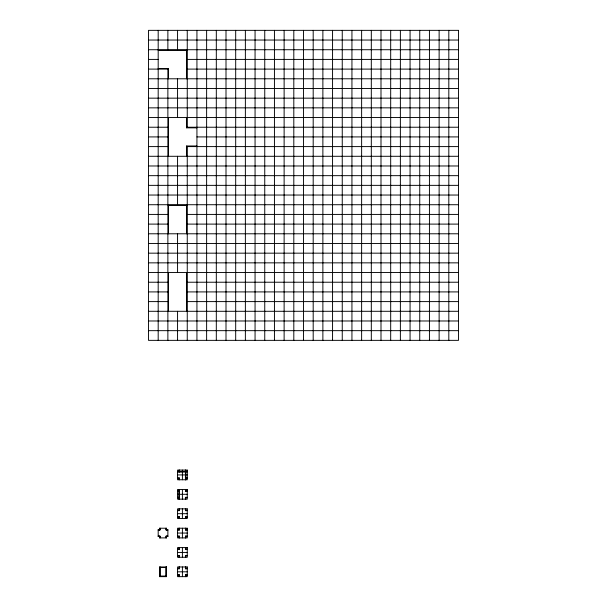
<?xml version="1.0" encoding="UTF-8"?>
<svg xmlns="http://www.w3.org/2000/svg" width="607" height="607" viewBox="0 0 607 607"><rect width="100%" height="100%" fill="white"/><g stroke="black" fill="none" stroke-linecap="round" stroke-linejoin="round"><path stroke-width="0.91" d="M167.873 340.352L167.873 69.099L168.496 68.477L168.496 78.789M158.184 50.343L186.63 50.343L187.252 49.728M186.63 117.538L186.63 127.849L187.252 127.227L458.505 127.227M186.63 233.786L186.63 205.348L187.252 204.726M177.563 471.753L185.734 471.601M167.873 536.231L166.204 536.231L166.364 537.901L159.702 537.901L159.853 536.231L158.184 536.231M167.873 529.881L166.204 529.881L166.364 528.211L159.702 528.211L159.853 529.881L158.184 529.881M159.853 567.515L166.204 567.515M148.495 40.039L458.505 40.039M148.495 49.728L458.505 49.728M148.495 59.41L158.184 59.41M187.252 59.41L458.505 59.41M158.184 68.477L168.496 68.477M148.495 69.099L167.873 69.099M187.252 69.099L458.505 69.099M148.495 78.789L458.505 78.789M148.495 88.478L458.505 88.478M148.495 98.159L458.505 98.159M148.495 107.849L458.505 107.849M148.495 117.538L458.505 117.538M148.495 127.227L167.873 127.227M186.63 127.849L196.934 127.849M148.495 136.916L167.873 136.916M196.934 136.916L458.505 136.916M186.63 156.287L186.63 145.984L196.934 145.984M148.495 146.598L167.873 146.598M186.63 145.984L187.252 146.598L458.505 146.598M148.495 156.287L458.505 156.287M148.495 165.977L458.505 165.977M148.495 175.666L458.505 175.666M148.495 185.355L458.505 185.355M148.495 195.037L458.505 195.037M148.495 204.726L458.505 204.726M167.873 204.726L168.496 205.348L186.63 205.348M148.495 214.415L167.873 214.415M187.252 214.415L458.505 214.415M148.495 224.104L167.873 224.104M187.252 224.104L458.505 224.104M148.495 233.786L458.505 233.786M148.495 243.475L458.505 243.475M148.495 253.165L458.505 253.165M148.495 262.854L458.505 262.854M148.495 272.543L458.505 272.543M148.495 282.225L167.873 282.225M187.252 282.225L458.505 282.225M148.495 291.914L167.873 291.914M187.252 291.914L458.505 291.914M148.495 301.603L167.873 301.603M187.252 301.603L458.505 301.603M148.495 311.292L458.505 311.292M148.495 320.982L458.505 320.982M148.495 330.663L458.505 330.663M177.563 471.601L187.252 471.601M177.563 471.905L187.252 471.905M177.563 474.932L187.252 474.932M177.563 477.959L179.376 477.959L179.376 479.773M185.431 477.959L187.252 477.959M177.563 478.263L179.376 478.263M185.431 478.263L187.252 478.263M177.563 490.972L179.376 490.972M185.431 490.972L187.252 490.972M177.563 491.275L179.376 491.275M187.252 491.275L185.431 491.275L185.431 489.462M177.563 494.303L187.252 494.303M177.563 497.33L179.376 497.33M187.252 497.33L185.431 497.33L185.431 499.151M177.563 497.634L179.376 497.634M185.431 497.634L187.252 497.634M177.563 510.35L179.376 510.35M185.431 510.35L187.252 510.35M177.563 510.654L179.376 510.654L179.376 508.841M187.252 510.654L185.431 510.654L185.431 508.841M177.563 513.681L187.252 513.681M177.563 516.709L179.376 516.709L179.376 518.522M187.252 516.709L185.431 516.709L185.431 518.522M177.563 517.012L179.376 517.012M185.431 517.012L187.252 517.012M159.702 529.729L158.184 529.729L158.184 536.383L159.702 536.383M166.364 529.729L167.873 529.729L167.873 536.383L166.364 536.383M177.563 529.729L179.376 529.729M185.431 529.729L187.252 529.729M158.184 530.025L160.005 530.025L160.005 528.211M167.873 530.025L166.06 530.025L166.06 528.211M177.563 530.025L179.376 530.025L179.376 528.211M187.252 530.025L185.431 530.025L185.431 528.211M177.563 533.052L187.252 533.052M158.184 536.08L160.005 536.08L160.005 537.901M167.873 536.08L166.06 536.08L166.06 537.901M177.563 536.08L179.376 536.08L179.376 537.901M187.252 536.08L185.431 536.08L185.431 537.901M177.563 536.383L179.376 536.383M185.431 536.383L187.252 536.383M177.563 549.1L179.376 549.1M185.431 549.1L187.252 549.1M177.563 549.403L179.376 549.403L179.376 547.59M187.252 549.403L185.431 549.403L185.431 547.59M177.563 552.431L187.252 552.431M177.563 555.458L179.376 555.458L179.376 557.272M187.252 555.458L185.431 555.458L185.431 557.272M177.563 555.762L179.376 555.762M185.431 555.762L187.252 555.762M177.563 568.478L179.376 568.478M185.431 568.478L187.252 568.478M177.563 568.782L179.376 568.782L179.376 566.961M187.252 568.782L185.431 568.782L185.431 566.961M177.563 571.809L187.252 571.809M177.563 574.837L179.376 574.837L179.376 576.65M187.252 574.837L185.431 574.837L185.431 576.65M177.563 575.14L179.376 575.14M185.431 575.14L187.252 575.14M159.702 576.043L166.364 576.043M448.816 30.35L448.816 340.352M439.127 30.35L439.127 340.352M429.437 30.35L429.437 340.352M419.748 30.35L419.748 340.352M410.066 30.35L410.066 340.352M400.377 30.35L400.377 340.352M390.688 30.35L390.688 340.352M380.999 30.35L380.999 340.352M371.309 30.35L371.309 340.352M361.628 30.35L361.628 340.352M351.939 30.35L351.939 340.352M342.249 30.35L342.249 340.352M332.56 30.35L332.56 340.352M322.878 30.35L322.878 340.352M313.189 30.35L313.189 340.352M303.5 30.35L303.5 340.352M293.811 30.35L293.811 340.352M284.122 30.35L284.122 340.352M274.44 30.35L274.44 340.352M264.751 30.35L264.751 340.352M255.061 30.35L255.061 340.352M245.372 30.35L245.372 340.352M235.691 30.35L235.691 340.352M226.001 30.35L226.001 340.352M216.312 30.35L216.312 340.352M206.623 30.35L206.623 340.352M196.934 30.35L196.934 340.352M187.252 30.35L187.252 127.227M187.252 146.598L187.252 340.352M186.63 50.343L186.63 78.789M186.63 272.543L186.63 311.292M185.734 470.084L185.734 479.773M185.734 489.462L185.734 491.275M185.734 497.33L185.734 499.151M185.734 508.841L185.734 510.654M185.734 516.709L185.734 518.522M185.734 528.211L185.734 530.025M185.734 536.08L185.734 537.901M185.734 547.59L185.734 549.403M185.734 555.458L185.734 557.272M185.734 566.961L185.734 568.782M185.734 574.837L185.734 576.65M185.583 471.753L185.583 479.773M185.583 497.482L185.583 499.151M185.431 470.084L185.431 479.773M182.404 470.084L182.404 479.773M182.404 489.462L182.404 499.151M182.404 508.841L182.404 518.522M182.404 528.211L182.404 537.901M182.404 547.59L182.404 557.272M182.404 566.961L182.404 576.65M179.376 470.084L179.376 471.905M179.376 489.462L179.376 499.151M179.232 489.462L179.232 499.151M179.073 470.084L179.073 471.905M179.073 477.959L179.073 479.773M179.073 489.462L179.073 499.151M179.073 508.841L179.073 510.654M179.073 516.709L179.073 518.522M179.073 528.211L179.073 530.025M179.073 536.08L179.073 537.901M179.073 547.59L179.073 549.403M179.073 555.458L179.073 557.272M179.073 566.961L179.073 568.782M179.073 574.837L179.073 576.65M177.563 30.35L177.563 49.728M177.563 78.789L177.563 117.538M177.563 156.287L177.563 204.726M177.563 233.786L177.563 272.543M177.563 311.292L177.563 340.352M168.496 117.538L168.496 156.287M168.496 205.348L168.496 233.786M168.496 272.543L168.496 311.292M167.873 30.35L167.873 49.728M166.204 528.211L166.204 529.881M166.204 536.231L166.204 537.901M166.204 566.961L166.204 576.65M166.06 566.961L166.06 576.65M160.005 566.961L160.005 576.65M159.853 528.211L159.853 529.881M159.853 536.231L159.853 537.901M159.853 566.961L159.853 576.65M158.184 30.35L158.184 340.352M458.505 30.35L148.495 30.35L148.495 340.352L458.505 340.352L458.505 30.35M187.252 470.084L177.563 470.084L177.563 479.773L187.252 479.773L187.252 470.084M187.252 489.462L177.563 489.462L177.563 499.151L187.252 499.151L187.252 489.462M187.252 508.841L177.563 508.841L177.563 518.522L187.252 518.522L187.252 508.841M187.252 528.211L177.563 528.211L177.563 537.901L187.252 537.901L187.252 528.211M187.252 547.59L177.563 547.59L177.563 557.272L187.252 557.272L187.252 547.59M166.364 566.961L159.702 566.961L159.702 576.65L166.364 576.65L166.364 566.961M187.252 566.961L177.563 566.961L177.563 576.65L187.252 576.65L187.252 566.961"/></g></svg>
